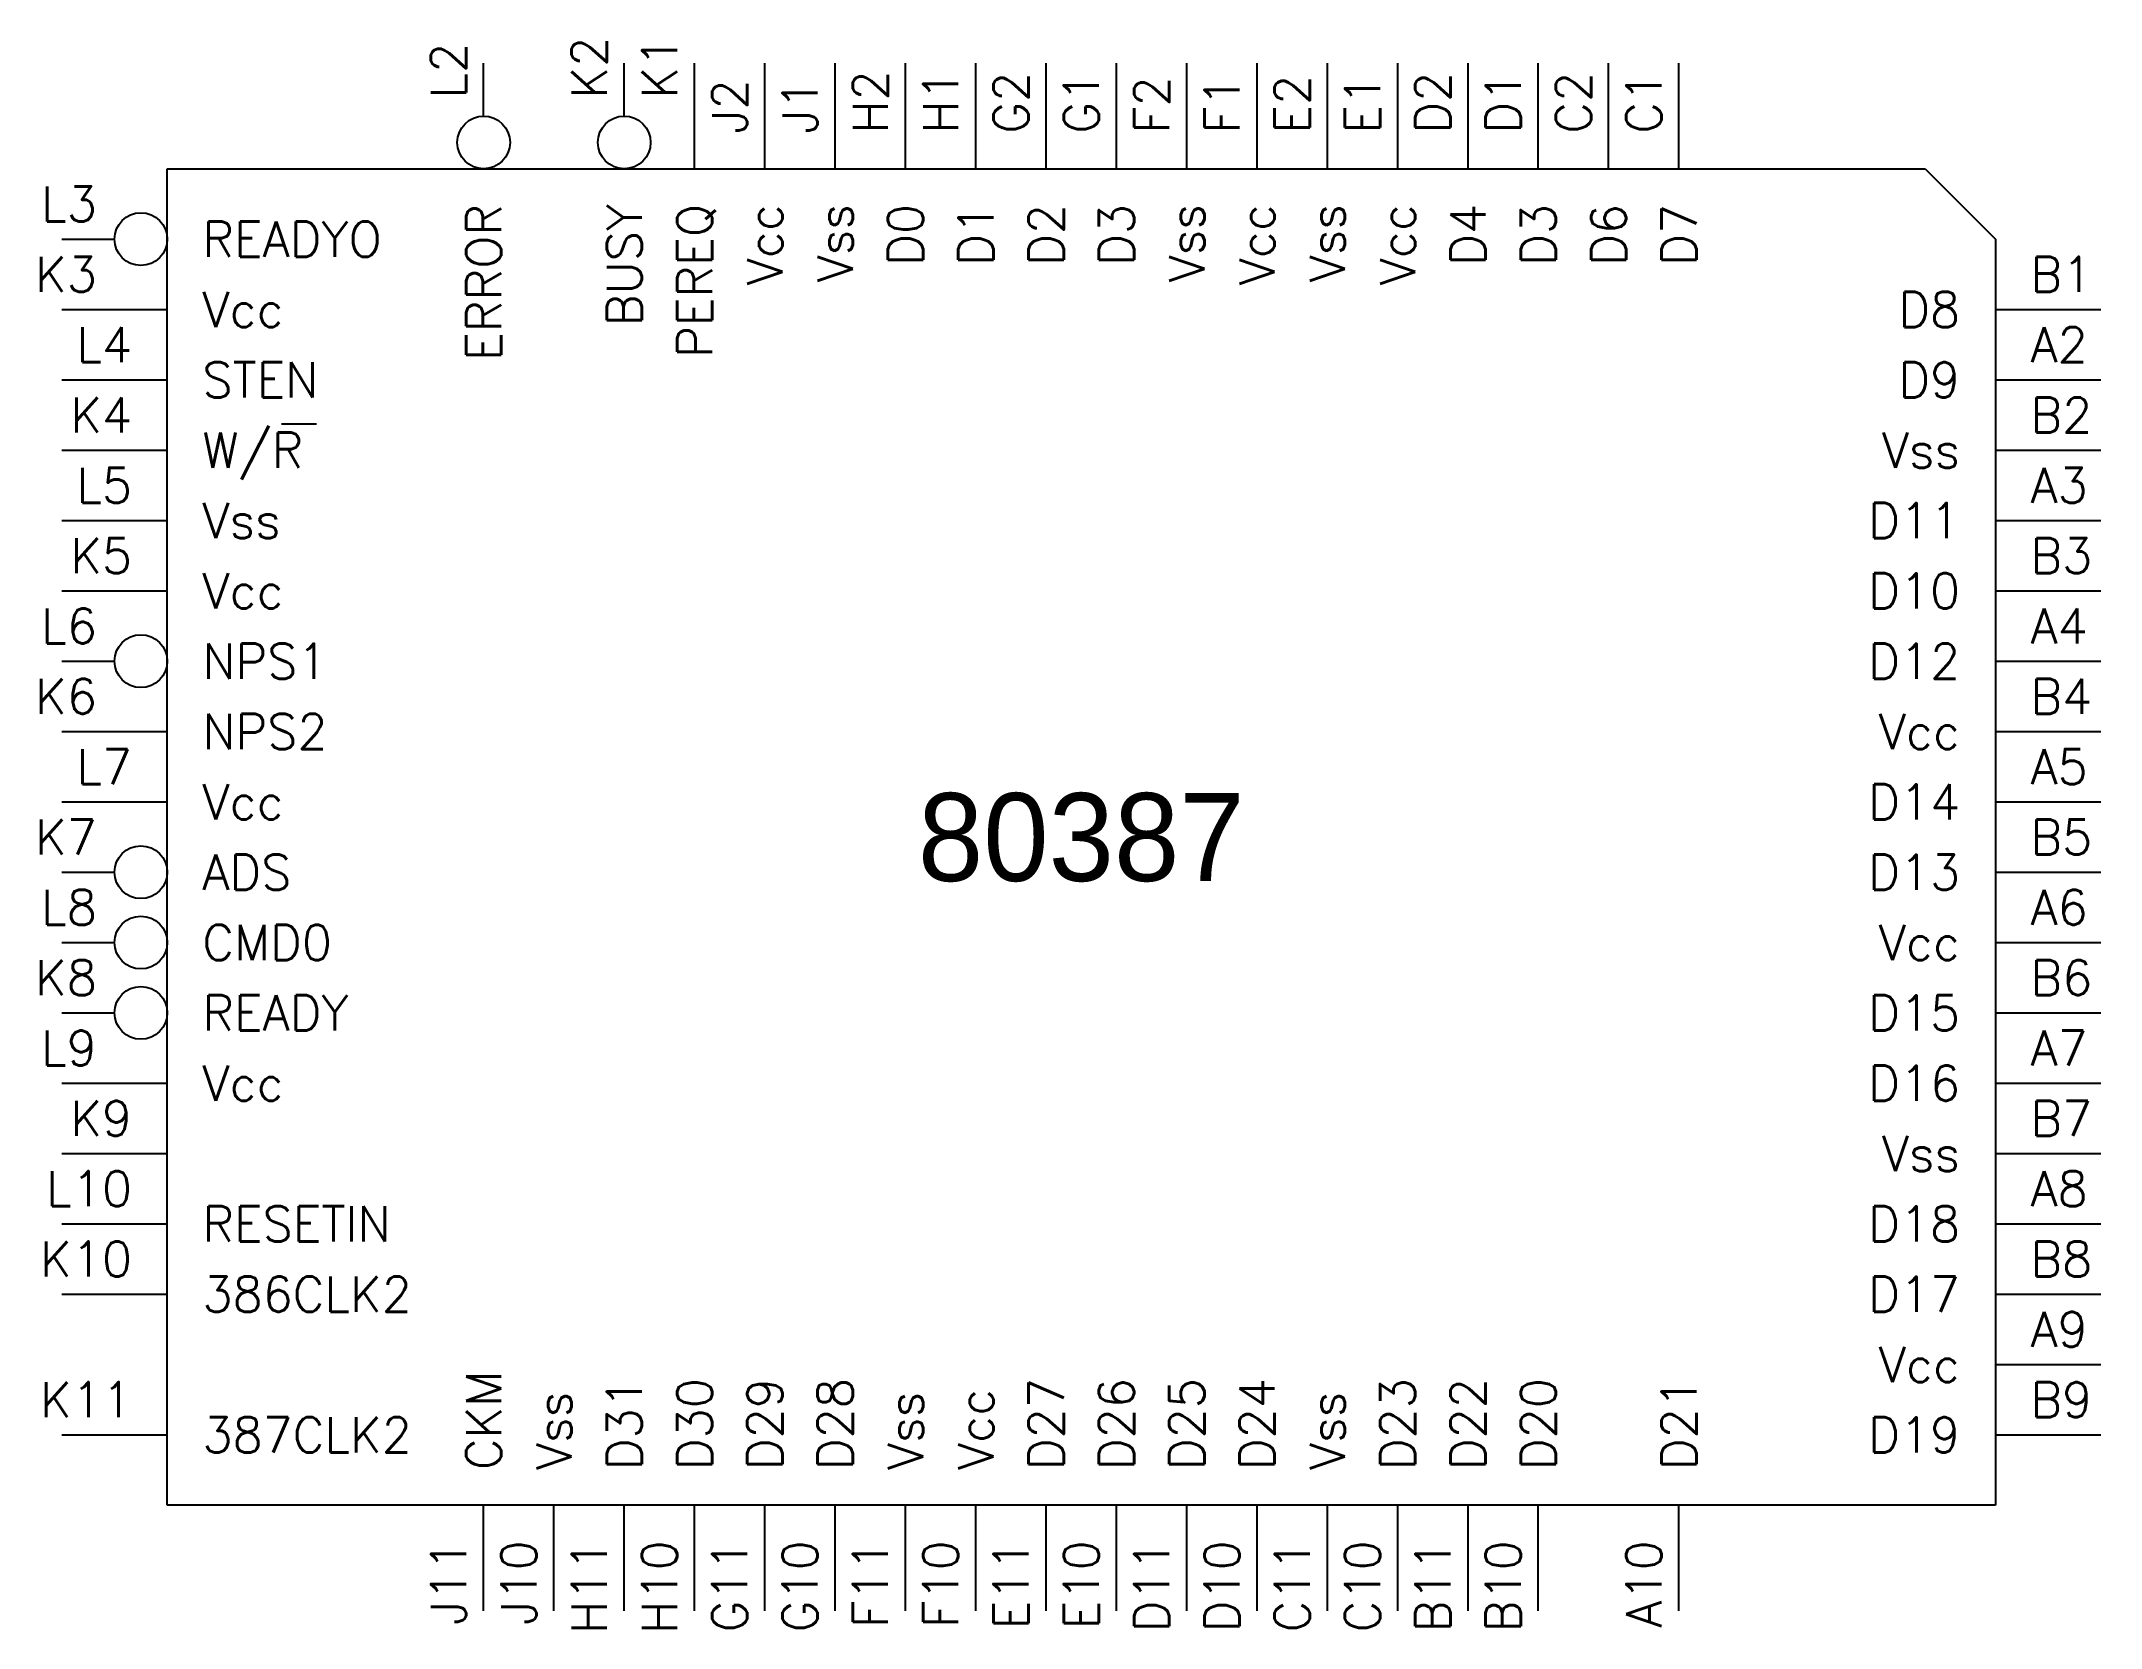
# Model space of a CAD drawing. Extents: x 1.54 to 7.4, y 1.05 to 5.56.
import ezdxf
from ezdxf.enums import TextEntityAlignment as Align

# ---------------------------------------------------------------- set-up
doc = ezdxf.new("R2010")
doc.units = 0
doc.header["$MEASUREMENT"] = 0
doc.layers.get('0').update_dxf_attribs({"linetype": 'CONTINUOUS'})
doc.styles.add('ROMANS', font='romans')

msp = doc.modelspace()

# ---------------------------------------------------------------- linework, layer by layer
for p, q in [((2.8, 5.35), (2.8, 5.5)), ((3.2, 5.35), (3.2, 5.5)), ((3.4, 5.2), (3.4, 5.5)), ((3.6, 5.2), (3.6, 5.5)), ((3.8, 5.2), (3.8, 5.5)), ((4, 5.2), (4, 5.5)), ((4.2, 5.2), (4.2, 5.5)), ((4.4, 5.2), (4.4, 5.5)), ((4.6, 5.2), (4.6, 5.5)), ((4.8, 5.2), (4.8, 5.5)), ((5, 5.2), (5, 5.5)), ((5.2, 5.2), (5.2, 5.5)), ((5.4, 5.2), (5.4, 5.5)), ((5.6, 5.2), (5.6, 5.5)), ((5.8, 5.2), (5.8, 5.5)), ((6, 5.2), (6, 5.5)), ((6.2, 5.2), (6.2, 5.5)), ((1.9, 5.2), (6.9, 5.2)), ((1.9, 1.4), (1.9, 5.2)), ((6.9, 5.2), (7.1, 5)), ((1.6, 5), (1.75, 5)), ((7.1, 5), (7.1, 1.4)), ((1.6, 4.8), (1.9, 4.8)), ((7.1, 4.8), (7.4, 4.8)), ((1.6, 4.6), (1.9, 4.6)), ((7.1, 4.6), (7.4, 4.6)), ((2.225, 4.475), (2.325, 4.475)), ((1.6, 4.4), (1.9, 4.4)), ((7.1, 4.4), (7.4, 4.4)), ((1.6, 4.2), (1.9, 4.2)), ((7.1, 4.2), (7.4, 4.2)), ((1.6, 4), (1.9, 4)), ((7.1, 4), (7.4, 4)), ((1.6, 3.8), (1.75, 3.8)), ((7.1, 3.8), (7.4, 3.8)), ((1.6, 3.6), (1.9, 3.6)), ((7.1, 3.6), (7.4, 3.6)), ((1.6, 3.4), (1.9, 3.4)), ((7.1, 3.4), (7.4, 3.4)), ((1.6, 3.2), (1.75, 3.2)), ((7.1, 3.2), (7.4, 3.2)), ((1.6, 3), (1.75, 3)), ((7.1, 3), (7.4, 3)), ((1.6, 2.8), (1.75, 2.8)), ((7.1, 2.8), (7.4, 2.8)), ((1.6, 2.6), (1.9, 2.6)), ((7.1, 2.6), (7.4, 2.6)), ((1.6, 2.4), (1.9, 2.4)), ((7.1, 2.4), (7.4, 2.4)), ((1.6, 2.2), (1.9, 2.2)), ((7.1, 2.2), (7.4, 2.2)), ((1.6, 2), (1.9, 2)), ((7.1, 2), (7.4, 2)), ((7.1, 1.8), (7.4, 1.8)), ((1.6, 1.6), (1.9, 1.6)), ((7.1, 1.6), (7.4, 1.6)), ((7.1, 1.4), (1.9, 1.4)), ((2.8, 1.1), (2.8, 1.4)), ((3, 1.1), (3, 1.4)), ((3.2, 1.1), (3.2, 1.4)), ((3.4, 1.1), (3.4, 1.4)), ((3.6, 1.1), (3.6, 1.4)), ((3.8, 1.1), (3.8, 1.4)), ((4, 1.1), (4, 1.4)), ((4.2, 1.1), (4.2, 1.4)), ((4.4, 1.1), (4.4, 1.4)), ((4.6, 1.1), (4.6, 1.4)), ((4.8, 1.1), (4.8, 1.4)), ((5, 1.1), (5, 1.4)), ((5.2, 1.1), (5.2, 1.4)), ((5.4, 1.1), (5.4, 1.4)), ((5.6, 1.1), (5.6, 1.4)), ((5.8, 1.1), (5.8, 1.4)), ((6.2, 1.1), (6.2, 1.4))]:
    msp.add_line(p, q)
for centre in [(2.8, 5.275), (3.2, 5.275), (1.825, 5), (1.825, 3.8), (1.825, 3.2), (1.825, 3), (1.825, 2.8)]:
    msp.add_circle(centre, 0.075)

# ---------------------------------------------------------------- texts
at = {"style": 'ROMANS'}
for s, p in [('L2', (2.75, 5.4)), ('K2', (3.15, 5.4)), ('K1', (3.35, 5.4)), ('H2', (3.95, 5.3)), ('G2', (4.35, 5.3)), ('F2', (4.75, 5.3)), ('E2', (5.15, 5.3)), ('D2', (5.55, 5.3)), ('C2', (5.95, 5.3)), ('J2', (3.55, 5.3)), ('J1', (3.75, 5.3)), ('H1', (4.15, 5.3)), ('G1', (4.55, 5.3)), ('F1', (4.95, 5.3)), ('E1', (5.35, 5.3)), ('D1', (5.75, 5.3)), ('C1', (6.15, 5.3)), ('CKM', (2.85, 1.5)), ('Vss', (3.05, 1.5)), ('D31', (3.25, 1.5)), ('D30', (3.45, 1.5)), ('D29', (3.65, 1.5)), ('D28', (3.85, 1.5)), ('Vss', (4.05, 1.5)), ('Vcc', (4.25, 1.5)), ('D27', (4.45, 1.5)), ('D26', (4.65, 1.5)), ('D25', (4.85, 1.5)), ('D24', (5.05, 1.5)), ('Vss', (5.25, 1.5)), ('D23', (5.45, 1.5)), ('D22', (5.65, 1.5)), ('D20', (5.85, 1.5)), ('D21', (6.25, 1.5))]:
    msp.add_text(s, height=0.1, rotation=90, dxfattribs=at).set_placement(p)
for s, p in [('L3', (1.7, 5.05)), ('K3', (1.7, 4.85)), ('D8', (7, 4.75)), ('L4', (1.8, 4.65)), ('D9', (7, 4.55)), ('K4', (1.8, 4.45)), ('Vss', (7, 4.35)), ('L5', (1.8, 4.25)), ('D11', (7, 4.15)), ('K5', (1.8, 4.05)), ('D10', (7, 3.95)), ('L6', (1.7, 3.85)), ('D12', (7, 3.75)), ('K6', (1.7, 3.65)), ('Vcc', (7, 3.55)), ('L7', (1.8, 3.45)), ('D14', (7, 3.35)), ('K7', (1.7, 3.25)), ('D13', (7, 3.15)), ('L8', (1.7, 3.05)), ('Vcc', (7, 2.95)), ('K8', (1.7, 2.85)), ('D15', (7, 2.75)), ('L9', (1.7, 2.65)), ('D16', (7, 2.55)), ('K9', (1.8, 2.45)), ('Vss', (7, 2.35)), ('L10', (1.8, 2.25)), ('D18', (7, 2.15)), ('K10', (1.8, 2.05)), ('D17', (7, 1.95)), ('Vcc', (7, 1.75)), ('K11', (1.8, 1.65)), ('D19', (7, 1.55))]:
    msp.add_text(s, height=0.1, dxfattribs=at).set_placement(p, align=Align.RIGHT)
for s, p in [('READYO', (2, 4.95)), ('B1', (7.2, 4.85)), ('Vcc', (2, 4.75)), ('A2', (7.2, 4.65)), ('STEN', (2, 4.55)), ('B2', (7.2, 4.45)), ('W/R', (2, 4.35)), ('A3', (7.2, 4.25)), ('Vss', (2, 4.15)), ('B3', (7.2, 4.05)), ('Vcc', (2, 3.95)), ('A4', (7.2, 3.85)), ('NPS1', (2, 3.75)), ('B4', (7.2, 3.65)), ('NPS2', (2, 3.55)), ('A5', (7.2, 3.45)), ('Vcc', (2, 3.35)), ('B5', (7.2, 3.25)), ('ADS', (2, 3.15)), ('A6', (7.2, 3.05)), ('CMD0', (2, 2.95)), ('B6', (7.2, 2.85)), ('READY', (2, 2.75)), ('A7', (7.2, 2.65)), ('Vcc', (2, 2.55)), ('B7', (7.2, 2.45)), ('A8', (7.2, 2.25)), ('RESETIN', (2, 2.15)), ('B8', (7.2, 2.05)), ('386CLK2', (2, 1.95)), ('A9', (7.2, 1.85)), ('B9', (7.2, 1.65)), ('387CLK2', (2, 1.55))]:
    msp.add_text(s, height=0.1, dxfattribs=at).set_placement(p)
for s, p in [('ERROR', (2.85, 5.1)), ('BUSY', (3.25, 5.1)), ('PEREQ', (3.45, 5.1)), ('Vcc', (3.65, 5.1)), ('Vss', (3.85, 5.1)), ('D0', (4.05, 5.1)), ('D1', (4.25, 5.1)), ('D2', (4.45, 5.1)), ('D3', (4.65, 5.1)), ('Vss', (4.85, 5.1)), ('Vcc', (5.05, 5.1)), ('Vss', (5.25, 5.1)), ('Vcc', (5.45, 5.1)), ('D4', (5.65, 5.1)), ('D3', (5.85, 5.1)), ('D6', (6.05, 5.1)), ('D7', (6.25, 5.1)), ('J11', (2.75, 1.3)), ('J10', (2.95, 1.3)), ('H11', (3.15, 1.3)), ('H10', (3.35, 1.3)), ('G11', (3.55, 1.3)), ('G10', (3.75, 1.3)), ('F11', (3.95, 1.3)), ('F10', (4.15, 1.3)), ('E11', (4.35, 1.3)), ('E10', (4.55, 1.3)), ('D11', (4.75, 1.3)), ('D10', (4.95, 1.3)), ('C11', (5.15, 1.3)), ('C10', (5.35, 1.3)), ('B11', (5.55, 1.3)), ('B10', (5.75, 1.3)), ('A10', (6.15, 1.3))]:
    msp.add_text(s, height=0.1, rotation=90, dxfattribs=at).set_placement(p, align=Align.RIGHT)
msp.add_text('80387', height=0.25).set_placement((4.5, 3.3), align=Align.MIDDLE)

doc.saveas('drawing.dxf')
